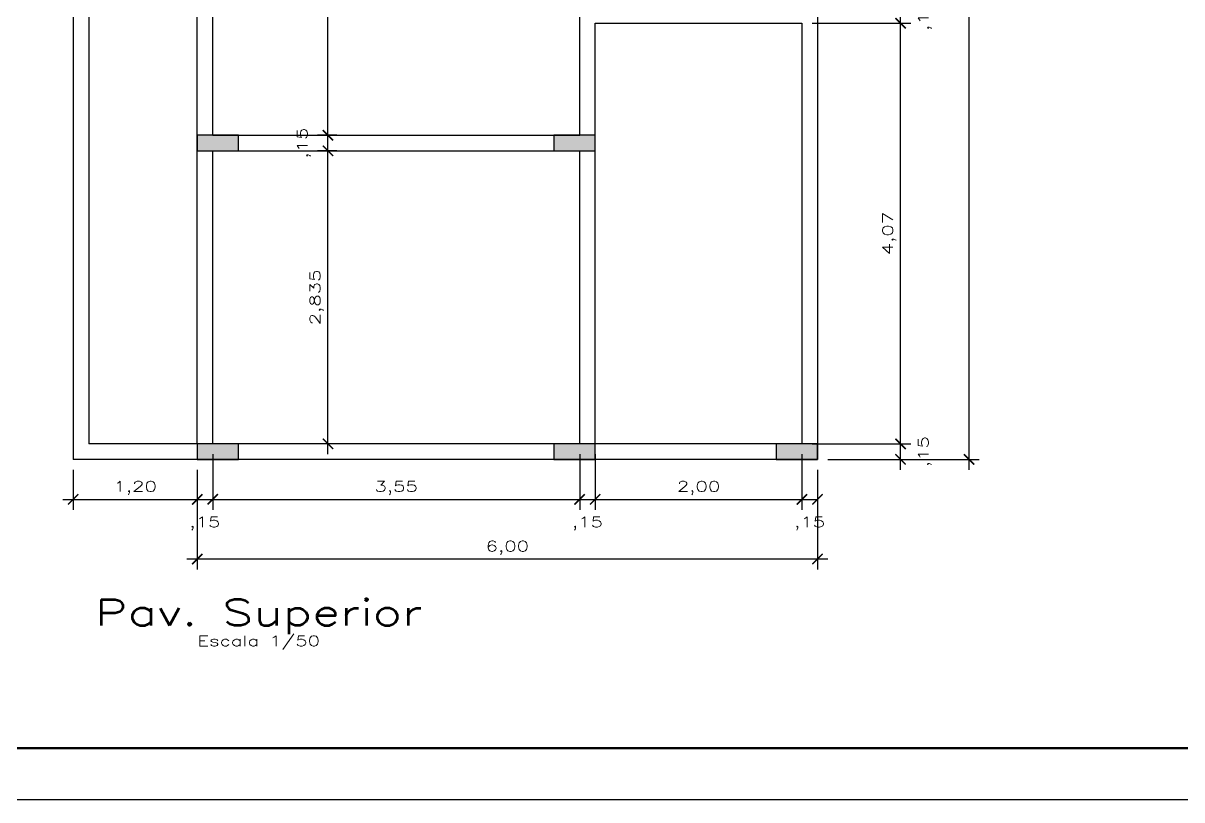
# Model space of a CAD drawing. Extents: x 241 to 398, y 106 to 179.
# Drawn here: x 336.2 to 347.41, y 144.69 to 152.2 of the extents above; entities that cross this region are included whole.
import ezdxf
from ezdxf.enums import TextEntityAlignment as Align

# ---------------------------------------------------------------- set-up
doc = ezdxf.new("R2010")
doc.units = 0
doc.layers.get('0').update_dxf_attribs({"linetype": 'CONTINUOUS'})
doc.layers.get('DEFPOINTS').update_dxf_attribs({"linetype": 'CONTINUOUS'})
for name, color, linetype in [('ALVCORTE', 5, 'CONTINUOUS'), ('ALVVISTA', 8, 'CONTINUOUS'), ('COTAS', 7, 'CONTINUOUS'), ('ESPEC', 7, 'CONTINUOUS')]:
    doc.layers.add(name, color=color, linetype=linetype)
doc.styles.add('REGUA200', font='romans.shx', dxfattribs={"width": 1.4})
doc.styles.add('REGUA60', font='romans.shx', dxfattribs={"width": 1.4})
doc.styles.add('REGUA80', font='romans.shx', dxfattribs={"width": 1.4})
doc.styles.get("Standard").update_dxf_attribs({"font": 'ISOCP'})
doc.dimstyles.new('ISO-25', dxfattribs={"dimtxt": 2.5, "dimasz": 2.5, "dimexe": 1.25, "dimexo": 0.625, "dimtad": 1, "dimdec": 4, "dimdsep": 46, "dimlunit": 6, "dimtxsty": 'Standard', "dimcen": 2.5, "dimadec": 0, "dimazin": 0, "dimtfac": 1, "dimtdec": 4, "dimtmove": 0, "dimatfit": 3, "dimfxl": 0, "dimtolj": 1, "dimtzin": 0, "dimarcsym": 0})

# ---------------------------------------------------------------- blocks, each defined once
blk = doc.blocks.new('TITUL2')
at = {"color": 6, "style": 'REGUA200', "width": 1.4}
blk.add_attdef('TITULO', text='', height=5, dxfattribs=at).set_placement((0, 0), align=Align.CENTER)
at = {"color": 0, "style": 'REGUA80', "width": 1.4}
blk.add_attdef('ESCALA', text='', height=2, dxfattribs=at).set_placement((0, -4), align=Align.CENTER)
blk = doc.blocks.new('_ARCHTICK')
at = {"color": 0, "linetype": 'ByBlock', "const_width": 0.15}
blk.add_lwpolyline([(-0.5, -0.5), (0.5, 0.5)], dxfattribs=at)
blk = doc.blocks.new('*D196')
at = {"color": 1, "linetype": 'ByBlock', "transparency": 16777216}
for p, q in [((266.367, 145.188), (266.367, 149.458)), ((265.513, 149.358), (266.467, 149.358))]:
    blk.add_line(p, q, dxfattribs=at)
at = {"layer": 'DEFPOINTS', "color": 0, "linetype": 'ByBlock', "transparency": 16777216}
for p in [(265.413, 149.358, -3.35), (266.367, 149.358), (265.413, 145.288, -3.35)]:
    blk.add_point(p, dxfattribs=at)
at = {"color": 1, "linetype": 'ByBlock', "transparency": 16777216, "xscale": 0.1, "yscale": 0.1, "zscale": 0.1}
for p, rotation in [((266.367, 149.358), 90), ((266.367, 145.288), 270)]:
    blk.add_blockref('_ARCHTICK', p, dxfattribs=dict(at, rotation=rotation))
at = {"color": 7, "linetype": 'ByBlock', "transparency": 16777216, "insert": (266.258, 147.323), "char_height": 0.1, "attachment_point": 5, "rotation": 90, "style": 'REGUA60'}
blk.add_mtext('\\A1;4,07', dxfattribs=at)
blk = doc.blocks.new('*D195')
at = {"color": 1, "linetype": 'ByBlock', "transparency": 16777216}
for p, q in [((267.029, 175.238), (267.029, 145.038)), ((265.663, 175.138), (267.129, 175.138)), ((265.663, 145.138), (267.129, 145.138))]:
    blk.add_line(p, q, dxfattribs=at)
at = {"layer": 'DEFPOINTS', "color": 0, "linetype": 'ByBlock', "transparency": 16777216}
for p in [(265.563, 175.138, -3.35), (265.563, 145.138, -3.35), (267.029, 145.138)]:
    blk.add_point(p, dxfattribs=at)
at = {"color": 1, "linetype": 'ByBlock', "transparency": 16777216, "xscale": 0.1, "yscale": 0.1, "zscale": 0.1}
for p, rotation in [((267.029, 175.138), 90), ((267.029, 145.138), 270)]:
    blk.add_blockref('_ARCHTICK', p, dxfattribs=dict(at, rotation=rotation))
at = {"color": 7, "linetype": 'ByBlock', "transparency": 16777216, "insert": (266.919, 160.138), "char_height": 0.1, "attachment_point": 5, "rotation": 90, "style": 'REGUA60'}
blk.add_mtext('\\A1;30,00', dxfattribs=at)
blk = doc.blocks.new('*D194')
at = {"color": 1, "linetype": 'ByBlock', "transparency": 16777216}
for p, q in [((260.828, 148.173), (260.828, 151.208)), ((260.913, 151.108), (260.728, 151.108)), ((260.913, 148.273), (260.728, 148.273))]:
    blk.add_line(p, q, dxfattribs=at)
at = {"layer": 'DEFPOINTS', "color": 0, "linetype": 'ByBlock', "transparency": 16777216}
for p in [(260.828, 151.108), (261.013, 151.108, -3.35), (261.013, 148.273, -3.35)]:
    blk.add_point(p, dxfattribs=at)
at = {"color": 1, "linetype": 'ByBlock', "transparency": 16777216, "xscale": 0.1, "yscale": 0.1, "zscale": 0.1}
for p, rotation in [((260.828, 151.108), 90), ((260.828, 148.273), 270)]:
    blk.add_blockref('_ARCHTICK', p, dxfattribs=dict(at, rotation=rotation))
at = {"color": 7, "linetype": 'ByBlock', "transparency": 16777216, "insert": (260.719, 149.69), "char_height": 0.1, "attachment_point": 5, "rotation": 90, "style": 'REGUA60'}
blk.add_mtext('\\A1;2,835', dxfattribs=at)
blk = doc.blocks.new('*D205')
at = {"color": 1, "linetype": 'ByBlock', "transparency": 16777216}
for p, q in [((258.363, 145.038), (258.363, 144.651)), ((259.563, 145.038), (259.563, 144.651)), ((258.263, 144.751), (259.663, 144.751))]:
    blk.add_line(p, q, dxfattribs=at)
at = {"layer": 'DEFPOINTS', "color": 0, "linetype": 'ByBlock', "transparency": 16777216}
for p in [(258.363, 145.138, -3.35), (259.563, 145.138, -3.35), (259.563, 144.751)]:
    blk.add_point(p, dxfattribs=at)
at = {"color": 1, "linetype": 'ByBlock', "transparency": 16777216, "xscale": 0.1, "yscale": 0.1, "zscale": 0.1, "rotation": 180}
blk.add_blockref('_ARCHTICK', (258.363, 144.751), dxfattribs=at)
at = {"color": 1, "linetype": 'ByBlock', "transparency": 16777216, "xscale": 0.1, "yscale": 0.1, "zscale": 0.1}
blk.add_blockref('_ARCHTICK', (259.563, 144.751), dxfattribs=at)
at = {"color": 7, "linetype": 'ByBlock', "transparency": 16777216, "insert": (258.963, 144.861), "char_height": 0.1, "attachment_point": 5, "style": 'REGUA60'}
blk.add_mtext('\\A1;1,20', dxfattribs=at)
blk = doc.blocks.new('*D204')
at = {"color": 1, "linetype": 'ByBlock', "transparency": 16777216}
for p, q in [((259.713, 145.188), (259.713, 144.651)), ((259.463, 144.751), (259.713, 144.751))]:
    blk.add_line(p, q, dxfattribs=at)
at = {"layer": 'DEFPOINTS', "color": 0, "linetype": 'ByBlock', "transparency": 16777216}
for p in [(259.713, 145.288, -3.35), (259.563, 145.138, -3.35), (259.713, 144.751)]:
    blk.add_point(p, dxfattribs=at)
at = {"color": 1, "linetype": 'ByBlock', "transparency": 16777216, "xscale": 0.1, "yscale": 0.1, "zscale": 0.1, "rotation": 180}
blk.add_blockref('_ARCHTICK', (259.563, 144.751), dxfattribs=at)
at = {"color": 1, "linetype": 'ByBlock', "transparency": 16777216, "xscale": 0.1, "yscale": 0.1, "zscale": 0.1}
blk.add_blockref('_ARCHTICK', (259.713, 144.751), dxfattribs=at)
at = {"color": 7, "linetype": 'ByBlock', "transparency": 16777216, "insert": (259.638, 144.517), "char_height": 0.1, "attachment_point": 5, "style": 'REGUA60'}
blk.add_mtext('\\A1;,15', dxfattribs=at)
blk = doc.blocks.new('*D203')
at = {"color": 1, "linetype": 'ByBlock', "transparency": 16777216}
for p, q in [((263.263, 145.188), (263.263, 144.651)), ((259.613, 144.751), (263.363, 144.751))]:
    blk.add_line(p, q, dxfattribs=at)
at = {"layer": 'DEFPOINTS', "color": 0, "linetype": 'ByBlock', "transparency": 16777216}
for p in [(259.713, 145.288, -3.35), (263.263, 145.288, -3.35), (263.263, 144.751)]:
    blk.add_point(p, dxfattribs=at)
at = {"color": 1, "linetype": 'ByBlock', "transparency": 16777216, "xscale": 0.1, "yscale": 0.1, "zscale": 0.1, "rotation": 180}
blk.add_blockref('_ARCHTICK', (259.713, 144.751), dxfattribs=at)
at = {"color": 1, "linetype": 'ByBlock', "transparency": 16777216, "xscale": 0.1, "yscale": 0.1, "zscale": 0.1}
blk.add_blockref('_ARCHTICK', (263.263, 144.751), dxfattribs=at)
at = {"color": 7, "linetype": 'ByBlock', "transparency": 16777216, "insert": (261.488, 144.861), "char_height": 0.1, "attachment_point": 5, "style": 'REGUA60'}
blk.add_mtext('\\A1;3,55', dxfattribs=at)
blk = doc.blocks.new('*D202')
at = {"color": 1, "linetype": 'ByBlock', "transparency": 16777216}
for p, q in [((263.413, 145.188), (263.413, 144.651)), ((263.163, 144.751), (263.413, 144.751))]:
    blk.add_line(p, q, dxfattribs=at)
at = {"layer": 'DEFPOINTS', "color": 0, "linetype": 'ByBlock', "transparency": 16777216}
for p in [(263.263, 145.288, -3.35), (263.413, 145.288, -3.35), (263.413, 144.751)]:
    blk.add_point(p, dxfattribs=at)
at = {"color": 1, "linetype": 'ByBlock', "transparency": 16777216, "xscale": 0.1, "yscale": 0.1, "zscale": 0.1, "rotation": 180}
blk.add_blockref('_ARCHTICK', (263.263, 144.751), dxfattribs=at)
at = {"color": 1, "linetype": 'ByBlock', "transparency": 16777216, "xscale": 0.1, "yscale": 0.1, "zscale": 0.1}
blk.add_blockref('_ARCHTICK', (263.413, 144.751), dxfattribs=at)
at = {"color": 7, "linetype": 'ByBlock', "transparency": 16777216, "insert": (263.338, 144.517), "char_height": 0.1, "attachment_point": 5, "style": 'REGUA60'}
blk.add_mtext('\\A1;,15', dxfattribs=at)
blk = doc.blocks.new('*D201')
at = {"color": 1, "linetype": 'ByBlock', "transparency": 16777216}
for p, q in [((265.413, 145.188), (265.413, 144.651)), ((263.313, 144.751), (265.513, 144.751))]:
    blk.add_line(p, q, dxfattribs=at)
at = {"layer": 'DEFPOINTS', "color": 0, "linetype": 'ByBlock', "transparency": 16777216}
for p in [(263.413, 145.288, -3.35), (265.413, 145.288, -3.35), (265.413, 144.751)]:
    blk.add_point(p, dxfattribs=at)
at = {"color": 1, "linetype": 'ByBlock', "transparency": 16777216, "xscale": 0.1, "yscale": 0.1, "zscale": 0.1, "rotation": 180}
blk.add_blockref('_ARCHTICK', (263.413, 144.751), dxfattribs=at)
at = {"color": 1, "linetype": 'ByBlock', "transparency": 16777216, "xscale": 0.1, "yscale": 0.1, "zscale": 0.1}
blk.add_blockref('_ARCHTICK', (265.413, 144.751), dxfattribs=at)
at = {"color": 7, "linetype": 'ByBlock', "transparency": 16777216, "insert": (264.413, 144.861), "char_height": 0.1, "attachment_point": 5, "style": 'REGUA60'}
blk.add_mtext('\\A1;2,00', dxfattribs=at)
blk = doc.blocks.new('*D200')
at = {"color": 1, "linetype": 'ByBlock', "transparency": 16777216}
for p, q in [((265.563, 145.038), (265.563, 144.651)), ((265.313, 144.751), (265.563, 144.751))]:
    blk.add_line(p, q, dxfattribs=at)
at = {"layer": 'DEFPOINTS', "color": 0, "linetype": 'ByBlock', "transparency": 16777216}
for p in [(265.413, 145.288, -3.35), (265.563, 145.138, -3.35), (265.563, 144.751)]:
    blk.add_point(p, dxfattribs=at)
at = {"color": 1, "linetype": 'ByBlock', "transparency": 16777216, "xscale": 0.1, "yscale": 0.1, "zscale": 0.1, "rotation": 180}
blk.add_blockref('_ARCHTICK', (265.413, 144.751), dxfattribs=at)
at = {"color": 1, "linetype": 'ByBlock', "transparency": 16777216, "xscale": 0.1, "yscale": 0.1, "zscale": 0.1}
blk.add_blockref('_ARCHTICK', (265.563, 144.751), dxfattribs=at)
at = {"color": 7, "linetype": 'ByBlock', "transparency": 16777216, "insert": (265.488, 144.517), "char_height": 0.1, "attachment_point": 5, "style": 'REGUA60'}
blk.add_mtext('\\A1;,15', dxfattribs=at)
blk = doc.blocks.new('*D199')
at = {"color": 1, "linetype": 'ByBlock', "transparency": 16777216}
for p, q in [((265.513, 145.288), (266.467, 145.288)), ((266.367, 145.038), (266.367, 145.288)), ((265.663, 145.138), (266.467, 145.138))]:
    blk.add_line(p, q, dxfattribs=at)
at = {"layer": 'DEFPOINTS', "color": 0, "linetype": 'ByBlock', "transparency": 16777216}
for p in [(265.413, 145.288, -3.35), (266.367, 145.288), (265.563, 145.138, -3.35)]:
    blk.add_point(p, dxfattribs=at)
at = {"color": 1, "linetype": 'ByBlock', "transparency": 16777216, "xscale": 0.1, "yscale": 0.1, "zscale": 0.1}
for p, rotation in [((266.367, 145.288), 90), ((266.367, 145.138), 270)]:
    blk.add_blockref('_ARCHTICK', p, dxfattribs=dict(at, rotation=rotation))
at = {"color": 7, "linetype": 'ByBlock', "transparency": 16777216, "insert": (266.602, 145.213), "char_height": 0.1, "attachment_point": 5, "rotation": 90, "style": 'REGUA60'}
blk.add_mtext('\\A1;,15', dxfattribs=at)
blk = doc.blocks.new('*D198')
at = {"color": 1, "linetype": 'ByBlock', "transparency": 16777216}
for p, q in [((260.913, 148.273), (260.728, 148.273)), ((260.828, 148.023), (260.828, 148.273))]:
    blk.add_line(p, q, dxfattribs=at)
at = {"layer": 'DEFPOINTS', "color": 0, "linetype": 'ByBlock', "transparency": 16777216}
for p in [(260.828, 148.273), (261.013, 148.273, -3.35), (261.013, 148.123, -3.35)]:
    blk.add_point(p, dxfattribs=at)
at = {"color": 1, "linetype": 'ByBlock', "transparency": 16777216, "xscale": 0.1, "yscale": 0.1, "zscale": 0.1}
for p, rotation in [((260.828, 148.273), 90), ((260.828, 148.123), 270)]:
    blk.add_blockref('_ARCHTICK', p, dxfattribs=dict(at, rotation=rotation))
at = {"color": 7, "linetype": 'ByBlock', "transparency": 16777216, "insert": (260.594, 148.198), "char_height": 0.1, "attachment_point": 5, "rotation": 90, "style": 'REGUA60'}
blk.add_mtext('\\A1;,15', dxfattribs=at)
blk = doc.blocks.new('*D197')
at = {"color": 1, "linetype": 'ByBlock', "transparency": 16777216}
for p, q in [((260.828, 145.188), (260.828, 148.223)), ((260.913, 148.123), (260.728, 148.123)), ((260.866, 145.288), (260.728, 145.288))]:
    blk.add_line(p, q, dxfattribs=at)
at = {"layer": 'DEFPOINTS', "color": 0, "linetype": 'ByBlock', "transparency": 16777216}
for p in [(260.828, 148.123), (261.013, 148.123, -3.35), (260.966, 145.288, -3.35)]:
    blk.add_point(p, dxfattribs=at)
at = {"color": 1, "linetype": 'ByBlock', "transparency": 16777216, "xscale": 0.1, "yscale": 0.1, "zscale": 0.1}
for p, rotation in [((260.828, 148.123), 90), ((260.828, 145.288), 270)]:
    blk.add_blockref('_ARCHTICK', p, dxfattribs=dict(at, rotation=rotation))
at = {"color": 7, "linetype": 'ByBlock', "transparency": 16777216, "insert": (260.719, 146.705), "char_height": 0.1, "attachment_point": 5, "rotation": 90, "style": 'REGUA60'}
blk.add_mtext('\\A1;2,835', dxfattribs=at)
blk = doc.blocks.new('*D206')
at = {"color": 1, "linetype": 'ByBlock', "transparency": 16777216}
for p, q in [((259.563, 144.982), (259.563, 144.073)), ((265.563, 144.982), (265.563, 144.073)), ((265.663, 144.173), (259.463, 144.173))]:
    blk.add_line(p, q, dxfattribs=at)
at = {"layer": 'DEFPOINTS', "color": 0, "linetype": 'ByBlock', "transparency": 16777216}
for p in [(259.563, 145.082), (265.563, 145.082), (259.563, 144.173)]:
    blk.add_point(p, dxfattribs=at)
at = {"color": 1, "linetype": 'ByBlock', "transparency": 16777216, "xscale": 0.1, "yscale": 0.1, "zscale": 0.1, "rotation": 180}
blk.add_blockref('_ARCHTICK', (259.563, 144.173), dxfattribs=at)
at = {"color": 1, "linetype": 'ByBlock', "transparency": 16777216, "xscale": 0.1, "yscale": 0.1, "zscale": 0.1}
blk.add_blockref('_ARCHTICK', (265.563, 144.173), dxfattribs=at)
at = {"color": 7, "linetype": 'ByBlock', "transparency": 16777216, "insert": (262.563, 144.283), "char_height": 0.1, "attachment_point": 5, "style": 'REGUA60'}
blk.add_mtext('\\A1;6,00', dxfattribs=at)
blk = doc.blocks.new('*D241')
at = {"color": 1, "linetype": 'ByBlock', "transparency": 16777216}
for p, q in [((265.513, 149.508), (266.467, 149.508)), ((266.367, 149.258), (266.367, 149.508))]:
    blk.add_line(p, q, dxfattribs=at)
at = {"layer": 'DEFPOINTS', "color": 0, "linetype": 'ByBlock', "transparency": 16777216}
for p in [(265.413, 149.508, -3.35), (266.367, 149.508), (265.413, 149.358, -3.35)]:
    blk.add_point(p, dxfattribs=at)
at = {"color": 1, "linetype": 'ByBlock', "transparency": 16777216, "xscale": 0.1, "yscale": 0.1, "zscale": 0.1}
for p, rotation in [((266.367, 149.508), 90), ((266.367, 149.358), 270)]:
    blk.add_blockref('_ARCHTICK', p, dxfattribs=dict(at, rotation=rotation))
at = {"color": 7, "linetype": 'ByBlock', "transparency": 16777216, "insert": (266.602, 149.433), "char_height": 0.1, "attachment_point": 5, "rotation": 90, "style": 'REGUA60'}
blk.add_mtext('\\A1;,15', dxfattribs=at)

msp = doc.modelspace()

# ---------------------------------------------------------------- hatches: boundary and pattern name
at = {"layer": 'ALVCORTE'}
for points in [[(338.2822, 150.9656), (338.2822, 151.1156), (337.8822, 151.1156), (337.8822, 150.9656)], [(341.7322, 150.9656), (341.7322, 151.1156), (341.3322, 151.1156), (341.3322, 150.9656)], [(338.2822, 147.9806), (338.2822, 148.1306), (337.8822, 148.1306), (337.8822, 147.9806)], [(341.7322, 147.9806), (341.7322, 148.1306), (341.3322, 148.1306), (341.3322, 147.9806)], [(343.8822, 147.9806), (343.8822, 148.1306), (343.4822, 148.1306), (343.4822, 147.9806)]]:
    msp.add_hatch(color=256, dxfattribs=at).paths.add_polyline_path(points)

# ---------------------------------------------------------------- linework, layer by layer
msp.add_line((358.6156, 144.6871), (321.0025, 144.6871))
at = {"const_width": 0.0236}
msp.add_lwpolyline([(321.5025, 178.8971), (358.1156, 178.8971), (358.1156, 145.1871), (321.5025, 145.1871)], close=True, dxfattribs=at)
at = {"layer": 'ALVCORTE', "elevation": -3.35}
for points in [[(338.2822, 150.9656), (338.2822, 151.1156), (337.8822, 151.1156), (337.8822, 150.9656)], [(341.7322, 150.9656), (341.7322, 151.1156), (341.3322, 151.1156), (341.3322, 150.9656)], [(338.2822, 147.9806), (338.2822, 148.1306), (337.8822, 148.1306), (337.8822, 147.9806)], [(341.7322, 147.9806), (341.7322, 148.1306), (341.3322, 148.1306), (341.3322, 147.9806)], [(343.8822, 147.9806), (343.8822, 148.1306), (343.4822, 148.1306), (343.4822, 147.9806)]]:
    msp.add_lwpolyline(points, close=True, dxfattribs=at)
at = {"layer": 'ALVVISTA'}
for p, q in [((336.6822, 177.9806, -3.35), (336.6822, 147.9806, -3.35)), ((343.8822, 177.9806, -3.35), (343.8822, 147.9806, -3.35)), ((336.8322, 177.8306, -3.35), (336.8322, 148.1306, -3.35)), ((337.8822, 148.1306, -3.35), (337.8822, 177.8306, -3.35)), ((338.0322, 151.1156, -3.35), (338.0322, 153.9506, -3.35)), ((341.5822, 151.1156, -3.35), (341.5822, 152.2756, -3.35)), ((341.7322, 152.2006, -3.35), (343.7322, 152.2006, -3.35)), ((341.7322, 151.0406, -3.35), (341.7322, 152.2006, -3.35)), ((343.7322, 152.2006, -3.35), (343.7322, 148.1306, -3.35)), ((338.0322, 151.1156, -3.35), (341.5822, 151.1156, -3.35)), ((341.7322, 148.1306, -3.35), (341.7322, 151.0406, -3.35)), ((338.0322, 148.1306, -3.35), (338.0322, 150.9656, -3.35)), ((338.0322, 150.9656, -3.35), (341.5822, 150.9656, -3.35)), ((341.5822, 148.1306, -3.35), (341.5822, 150.9656, -3.35)), ((337.8822, 148.1306, -3.35), (336.8322, 148.1306, -3.35)), ((341.5822, 148.1306, -3.35), (338.0322, 148.1306, -3.35)), ((343.7322, 148.1306, -3.35), (341.7322, 148.1306, -3.35)), ((337.8822, 147.9806, -3.35), (336.6822, 147.9806, -3.35)), ((341.6572, 147.9806, -3.35), (337.8822, 147.9806, -3.35)), ((343.8822, 147.9806, -3.35), (341.6572, 147.9806, -3.35))]:
    msp.add_line(p, q, dxfattribs=at)

# ---------------------------------------------------------------- block references
at = {"layer": 'ESPEC', "xscale": 0.05, "yscale": 0.05, "zscale": 0.05}
msp.add_blockref('TITUL2', (338.4764, 146.3744, -3.35), dxfattribs=at).add_auto_attribs({'TITULO': 'Pav. Superior', 'ESCALA': 'Escala 1/50'})

# ---------------------------------------------------------------- dimensions: what is measured, and where the dimension line sits
at = {"layer": 'COTAS'}
for base, p1, p2, override, picture, middle in [((345.348, 147.9806), (343.8822, 177.9806, -3.35), (343.8822, 147.9806, -3.35), {"dimtxt": 0.1, "dimasz": 0.1, "dimexe": 0.1, "dimexo": 0.1, "dimgap": 0.05, "dimdec": 2, "dimzin": 4, "dimtxsty": 'REGUA60', "dimblk1": 'ARCHTICK', "dimblk2": 'ARCHTICK', "dimsah": 1, "dimcen": 0.1, "dimdle": 0.1, "dimclrd": 1, "dimclre": 1, "dimclrt": 7, "dimtofl": 0, "dimtmove": 2}, '*D195', (345.2384, 162.9806)), ((339.1477, 153.9506), (339.3322, 151.1156, -3.35), (339.3322, 153.9506, -3.35), {"dimtxt": 0.1, "dimasz": 0.1, "dimexe": 0.1, "dimexo": 0.1, "dimgap": 0.05, "dimdec": 3, "dimzin": 4, "dimtxsty": 'REGUA60', "dimblk1": 'ARCHTICK', "dimblk2": 'ARCHTICK', "dimsah": 1, "dimcen": 0.1, "dimdle": 0.1, "dimclrd": 1, "dimclre": 1, "dimclrt": 7, "dimtofl": 0, "dimtmove": 2}, '*D194', (339.0382, 152.5331)), ((344.6866, 152.3506), (343.7322, 152.2006, -3.35), (343.7322, 152.3506, -3.35), {"dimtxt": 0.1, "dimasz": 0.1, "dimexe": 0.1, "dimexo": 0.1, "dimgap": 0.05, "dimdec": 2, "dimzin": 4, "dimtxsty": 'REGUA60', "dimblk1": 'ARCHTICK', "dimblk2": 'ARCHTICK', "dimsah": 1, "dimcen": 0.1, "dimdle": 0.1, "dimse1": 1, "dimclrd": 1, "dimclre": 1, "dimclrt": 7, "dimtofl": 0, "dimtmove": 2}, '*D241', (344.9211, 152.2756)), ((344.6866, 152.2006), (343.7322, 148.1306, -3.35), (343.7322, 152.2006, -3.35), {"dimtxt": 0.1, "dimasz": 0.1, "dimexe": 0.1, "dimexo": 0.1, "dimgap": 0.05, "dimdec": 2, "dimzin": 4, "dimtxsty": 'REGUA60', "dimblk1": 'ARCHTICK', "dimblk2": 'ARCHTICK', "dimsah": 1, "dimcen": 0.1, "dimdle": 0.1, "dimse1": 1, "dimclrd": 1, "dimclre": 1, "dimclrt": 7, "dimtofl": 0, "dimtmove": 2}, '*D196', (344.5771, 150.1656)), ((339.1477, 151.1156), (339.3322, 150.9656, -3.35), (339.3322, 151.1156, -3.35), {"dimtxt": 0.1, "dimasz": 0.1, "dimexe": 0.1, "dimexo": 0.1, "dimgap": 0.05, "dimdec": 2, "dimzin": 4, "dimtxsty": 'REGUA60', "dimblk1": 'ARCHTICK', "dimblk2": 'ARCHTICK', "dimsah": 1, "dimcen": 0.1, "dimdle": 0.1, "dimse1": 1, "dimclrd": 1, "dimclre": 1, "dimclrt": 7, "dimtofl": 0, "dimtmove": 2}, '*D198', (338.9132, 151.0406)), ((339.1477, 150.9656), (339.2855, 148.1306, -3.35), (339.3322, 150.9656, -3.35), {"dimtxt": 0.1, "dimasz": 0.1, "dimexe": 0.1, "dimexo": 0.1, "dimgap": 0.05, "dimdec": 3, "dimzin": 4, "dimtxsty": 'REGUA60', "dimblk1": 'ARCHTICK', "dimblk2": 'ARCHTICK', "dimsah": 1, "dimcen": 0.1, "dimdle": 0.1, "dimclrd": 1, "dimclre": 1, "dimclrt": 7, "dimtofl": 0, "dimtmove": 2}, '*D197', (339.0382, 149.5481)), ((344.6866, 148.1306), (343.8822, 147.9806, -3.35), (343.7322, 148.1306, -3.35), {"dimtxt": 0.1, "dimasz": 0.1, "dimexe": 0.1, "dimexo": 0.1, "dimgap": 0.05, "dimdec": 2, "dimzin": 4, "dimtxsty": 'REGUA60', "dimblk1": 'ARCHTICK', "dimblk2": 'ARCHTICK', "dimsah": 1, "dimcen": 0.1, "dimdle": 0.1, "dimclrd": 1, "dimclre": 1, "dimclrt": 7, "dimtofl": 0, "dimtmove": 2}, '*D199', (344.9211, 148.0556))]:
    dim = msp.add_linear_dim(base=base, p1=p1, p2=p2, angle=90, dimstyle='ISO-25', override=override, dxfattribs=at)
    dim.commit()
    dim.dimension.update_dxf_attribs({"geometry": picture, "text_midpoint": middle, "insert": (78.3192, 2.8428)})
for base, p1, p2, override, picture, middle in [((338.0322, 147.5941), (337.8822, 147.9806, -3.35), (338.0322, 148.1306, -3.35), {"dimtxt": 0.1, "dimasz": 0.1, "dimexe": 0.1, "dimexo": 0.1, "dimgap": 0.05, "dimdec": 2, "dimzin": 4, "dimtxsty": 'REGUA60', "dimblk1": 'ARCHTICK', "dimblk2": 'ARCHTICK', "dimsah": 1, "dimcen": 0.1, "dimdle": 0.1, "dimse1": 1, "dimclrd": 1, "dimclre": 1, "dimclrt": 7, "dimtofl": 0, "dimtmove": 2}, '*D204', (337.9572, 147.3595)), ((341.5822, 147.5941), (338.0322, 148.1306, -3.35), (341.5822, 148.1306, -3.35), {"dimtxt": 0.1, "dimasz": 0.1, "dimexe": 0.1, "dimexo": 0.1, "dimgap": 0.05, "dimdec": 2, "dimzin": 4, "dimtxsty": 'REGUA60', "dimblk1": 'ARCHTICK', "dimblk2": 'ARCHTICK', "dimsah": 1, "dimcen": 0.1, "dimdle": 0.1, "dimse1": 1, "dimclrd": 1, "dimclre": 1, "dimclrt": 7, "dimtofl": 0, "dimtmove": 2}, '*D203', (339.8072, 147.7036)), ((341.7322, 147.5941), (341.5822, 148.1306, -3.35), (341.7322, 148.1306, -3.35), {"dimtxt": 0.1, "dimasz": 0.1, "dimexe": 0.1, "dimexo": 0.1, "dimgap": 0.05, "dimdec": 2, "dimzin": 4, "dimtxsty": 'REGUA60', "dimblk1": 'ARCHTICK', "dimblk2": 'ARCHTICK', "dimsah": 1, "dimcen": 0.1, "dimdle": 0.1, "dimse1": 1, "dimclrd": 1, "dimclre": 1, "dimclrt": 7, "dimtofl": 0, "dimtmove": 2}, '*D202', (341.6572, 147.3595)), ((343.7322, 147.5941), (341.7322, 148.1306, -3.35), (343.7322, 148.1306, -3.35), {"dimtxt": 0.1, "dimasz": 0.1, "dimexe": 0.1, "dimexo": 0.1, "dimgap": 0.05, "dimdec": 2, "dimzin": 4, "dimtxsty": 'REGUA60', "dimblk1": 'ARCHTICK', "dimblk2": 'ARCHTICK', "dimsah": 1, "dimcen": 0.1, "dimdle": 0.1, "dimse1": 1, "dimclrd": 1, "dimclre": 1, "dimclrt": 7, "dimtofl": 0, "dimtmove": 2}, '*D201', (342.7322, 147.7036)), ((343.8822, 147.5941), (343.7322, 148.1306, -3.35), (343.8822, 147.9806, -3.35), {"dimtxt": 0.1, "dimasz": 0.1, "dimexe": 0.1, "dimexo": 0.1, "dimgap": 0.05, "dimdec": 2, "dimzin": 4, "dimtxsty": 'REGUA60', "dimblk1": 'ARCHTICK', "dimblk2": 'ARCHTICK', "dimsah": 1, "dimcen": 0.1, "dimdle": 0.1, "dimse1": 1, "dimclrd": 1, "dimclre": 1, "dimclrt": 7, "dimtofl": 0, "dimtmove": 2}, '*D200', (343.8072, 147.3595)), ((337.8822, 147.5941), (336.6822, 147.9806, -3.35), (337.8822, 147.9806, -3.35), {"dimtxt": 0.1, "dimasz": 0.1, "dimexe": 0.1, "dimexo": 0.1, "dimgap": 0.05, "dimdec": 2, "dimzin": 4, "dimtxsty": 'REGUA60', "dimblk1": 'ARCHTICK', "dimblk2": 'ARCHTICK', "dimsah": 1, "dimcen": 0.1, "dimdle": 0.1, "dimclrd": 1, "dimclre": 1, "dimclrt": 7, "dimtofl": 0, "dimtmove": 2}, '*D205', (337.2822, 147.7036)), ((337.8822, 147.0158), (343.8822, 147.9245), (337.8822, 147.9245), {"dimtxt": 0.1, "dimasz": 0.1, "dimexe": 0.1, "dimexo": 0.1, "dimgap": 0.05, "dimdec": 2, "dimzin": 4, "dimtxsty": 'REGUA60', "dimblk1": 'ARCHTICK', "dimblk2": 'ARCHTICK', "dimsah": 1, "dimcen": 0.1, "dimdle": 0.1, "dimclrd": 1, "dimclre": 1, "dimclrt": 7, "dimtofl": 0, "dimtmove": 2}, '*D206', (340.8822, 147.1253))]:
    dim = msp.add_linear_dim(base=base, p1=p1, p2=p2, dimstyle='ISO-25', override=override, dxfattribs=at)
    dim.commit()
    dim.dimension.update_dxf_attribs({"geometry": picture, "text_midpoint": middle, "insert": (78.3192, 2.8428)})

doc.saveas('drawing.dxf')
